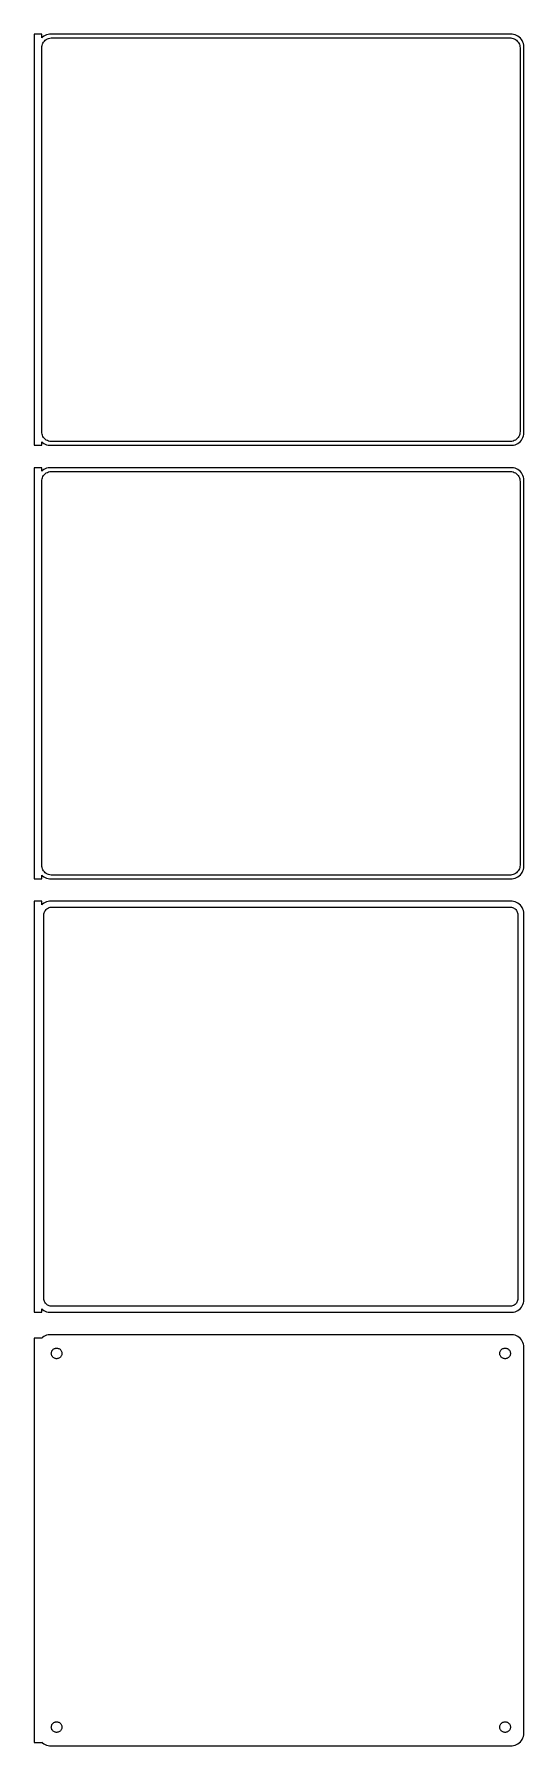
# Model space of a CAD drawing. Header units: metres. Extents: x -99 to 98, y 614 to 1300.
import ezdxf

# ---------------------------------------------------------------- set-up
doc = ezdxf.new("R2010")
doc.units = ezdxf.units.M

msp = doc.modelspace()

# ---------------------------------------------------------------- linework, layer by layer
for p, q in [((-96, 1300.49), (-99, 1300.49)), ((-99, 1300.49), (-99, 1135.51)), ((-96, 1299.06), (-96, 1300.49)), ((-95.6871, 1299.35), (-96, 1299.06)), ((-95.1791, 1299.72), (-95.6871, 1299.35)), ((-94.6289, 1300.02), (-95.1791, 1299.72)), ((-94.0451, 1300.26), (-94.6289, 1300.02)), ((-94.1433, 1298.38), (-93.7031, 1298.62)), ((-93.4369, 1300.41), (-94.0451, 1300.26)), ((-93.7031, 1298.62), (-93.2361, 1298.8)), ((-92.8139, 1300.49), (-93.4369, 1300.41)), ((-93.2361, 1298.8), (-92.7495, 1298.93)), ((92.8139, 1300.49), (-92.8139, 1300.49)), ((-92.7495, 1298.93), (-92.2512, 1298.99)), ((-92.2512, 1298.99), (92.2512, 1298.99)), ((92.2512, 1298.99), (92.7495, 1298.93)), ((92.7495, 1298.93), (93.2361, 1298.8)), ((93.4369, 1300.41), (92.8139, 1300.49)), ((93.2361, 1298.8), (93.7031, 1298.62)), ((94.0451, 1300.26), (93.4369, 1300.41)), ((93.7031, 1298.62), (94.1433, 1298.38)), ((94.6289, 1300.02), (94.0451, 1300.26)), ((95.1791, 1299.72), (94.6289, 1300.02)), ((95.6871, 1299.35), (95.1791, 1299.72)), ((96.1448, 1298.92), (95.6871, 1299.35)), ((96.5451, 1298.44), (96.1448, 1298.92)), ((96.8815, 1297.91), (96.5451, 1298.44)), ((-96, 1295), (-95.9685, 1295.5)), ((-96, 1141), (-96, 1295)), ((-95.9685, 1295.5), (-95.8743, 1295.99)), ((-95.8743, 1295.99), (-95.7191, 1296.47)), ((-95.7191, 1296.47), (-95.5052, 1296.93)), ((-95.5052, 1296.93), (-95.2361, 1297.35)), ((-95.2361, 1297.35), (-94.9159, 1297.74)), ((-94.9159, 1297.74), (-94.5497, 1298.08)), ((-94.5497, 1298.08), (-94.1433, 1298.38)), ((94.1433, 1298.38), (94.5497, 1298.08)), ((94.5497, 1298.08), (94.9159, 1297.74)), ((94.9159, 1297.74), (95.2361, 1297.35)), ((95.2361, 1297.35), (95.5052, 1296.93)), ((95.5052, 1296.93), (95.7191, 1296.47)), ((95.7191, 1296.47), (95.8743, 1295.99)), ((95.8743, 1295.99), (95.9685, 1295.5)), ((95.9685, 1295.5), (96, 1295)), ((96, 1295), (96, 1141)), ((97.1489, 1297.34), (96.8815, 1297.91)), ((97.3429, 1296.74), (97.1489, 1297.34)), ((97.4606, 1296.13), (97.3429, 1296.74)), ((97.5, 1295.5), (97.4606, 1296.13)), ((97.5, 1140.5), (97.5, 1295.5)), ((-95.9685, 1140.5), (-96, 1141)), ((-95.8743, 1140.01), (-95.9685, 1140.5)), ((95.9685, 1140.5), (95.8743, 1140.01)), ((96, 1141), (95.9685, 1140.5)), ((97.4606, 1139.87), (97.5, 1140.5)), ((-99, 1135.51), (-96, 1135.51)), ((-96, 1136.94), (-95.6871, 1136.65)), ((-96, 1135.51), (-96, 1136.94)), ((-95.7191, 1139.53), (-95.8743, 1140.01)), ((-95.5052, 1139.07), (-95.7191, 1139.53)), ((-95.6871, 1136.65), (-95.1791, 1136.28)), ((-95.2361, 1138.65), (-95.5052, 1139.07)), ((-94.9159, 1138.26), (-95.2361, 1138.65)), ((-95.1791, 1136.28), (-94.6289, 1135.98)), ((-94.5497, 1137.92), (-94.9159, 1138.26)), ((-94.6289, 1135.98), (-94.0451, 1135.74)), ((-94.1433, 1137.62), (-94.5497, 1137.92)), ((-93.7031, 1137.38), (-94.1433, 1137.62)), ((-94.0451, 1135.74), (-93.4369, 1135.59)), ((-93.2361, 1137.2), (-93.7031, 1137.38)), ((-93.4369, 1135.59), (-92.8139, 1135.51)), ((-92.7495, 1137.07), (-93.2361, 1137.2)), ((-92.8139, 1135.51), (92.8139, 1135.51)), ((-92.2512, 1137.01), (-92.7495, 1137.07)), ((92.2512, 1137.01), (-92.2512, 1137.01)), ((92.7495, 1137.07), (92.2512, 1137.01)), ((93.2361, 1137.2), (92.7495, 1137.07)), ((92.8139, 1135.51), (93.4369, 1135.59)), ((93.7031, 1137.38), (93.2361, 1137.2)), ((93.4369, 1135.59), (94.0451, 1135.74)), ((94.1433, 1137.62), (93.7031, 1137.38)), ((94.0451, 1135.74), (94.6289, 1135.98)), ((94.5497, 1137.92), (94.1433, 1137.62)), ((94.9159, 1138.26), (94.5497, 1137.92)), ((94.6289, 1135.98), (95.1791, 1136.28)), ((95.2361, 1138.65), (94.9159, 1138.26)), ((95.1791, 1136.28), (95.6871, 1136.65)), ((95.5052, 1139.07), (95.2361, 1138.65)), ((95.7191, 1139.53), (95.5052, 1139.07)), ((95.6871, 1136.65), (96.1448, 1137.08)), ((95.8743, 1140.01), (95.7191, 1139.53)), ((96.1448, 1137.08), (96.5451, 1137.56)), ((96.5451, 1137.56), (96.8815, 1138.09)), ((96.8815, 1138.09), (97.1489, 1138.66)), ((97.1489, 1138.66), (97.3429, 1139.26)), ((97.3429, 1139.26), (97.4606, 1139.87)), ((-96, 1126.49), (-99, 1126.49)), ((-99, 1126.49), (-99, 961.51)), ((-96, 1125.06), (-96, 1126.49)), ((-95.6871, 1125.35), (-96, 1125.06)), ((-96, 1121), (-95.9685, 1121.5)), ((-96, 967), (-96, 1121)), ((-95.9685, 1121.5), (-95.8743, 1121.99)), ((-95.8743, 1121.99), (-95.7191, 1122.47)), ((-95.7191, 1122.47), (-95.5052, 1122.93)), ((-95.1791, 1125.72), (-95.6871, 1125.35)), ((-95.5052, 1122.93), (-95.2361, 1123.35)), ((-95.2361, 1123.35), (-94.9159, 1123.74)), ((-94.6289, 1126.02), (-95.1791, 1125.72)), ((-94.9159, 1123.74), (-94.5497, 1124.08)), ((-94.0451, 1126.26), (-94.6289, 1126.02)), ((-94.5497, 1124.08), (-94.1433, 1124.38)), ((-94.1433, 1124.38), (-93.7031, 1124.62)), ((-93.4369, 1126.41), (-94.0451, 1126.26)), ((-93.7031, 1124.62), (-93.2361, 1124.8)), ((-92.8139, 1126.49), (-93.4369, 1126.41)), ((-93.2361, 1124.8), (-92.7495, 1124.93)), ((92.8139, 1126.49), (-92.8139, 1126.49)), ((-92.7495, 1124.93), (-92.2512, 1124.99)), ((-92.2512, 1124.99), (92.2512, 1124.99)), ((92.2512, 1124.99), (92.7495, 1124.93)), ((92.7495, 1124.93), (93.2361, 1124.8)), ((93.4369, 1126.41), (92.8139, 1126.49)), ((93.2361, 1124.8), (93.7031, 1124.62)), ((94.0451, 1126.26), (93.4369, 1126.41)), ((93.7031, 1124.62), (94.1433, 1124.38)), ((94.6289, 1126.02), (94.0451, 1126.26)), ((94.1433, 1124.38), (94.5497, 1124.08)), ((94.5497, 1124.08), (94.9159, 1123.74)), ((95.1791, 1125.72), (94.6289, 1126.02)), ((94.9159, 1123.74), (95.2361, 1123.35)), ((95.6871, 1125.35), (95.1791, 1125.72)), ((95.2361, 1123.35), (95.5052, 1122.93)), ((95.5052, 1122.93), (95.7191, 1122.47)), ((96.1448, 1124.92), (95.6871, 1125.35)), ((95.7191, 1122.47), (95.8743, 1121.99)), ((95.8743, 1121.99), (95.9685, 1121.5)), ((95.9685, 1121.5), (96, 1121)), ((96, 1121), (96, 967)), ((96.5451, 1124.44), (96.1448, 1124.92)), ((96.8815, 1123.91), (96.5451, 1124.44)), ((97.1489, 1123.34), (96.8815, 1123.91)), ((97.3429, 1122.74), (97.1489, 1123.34)), ((97.4606, 1122.13), (97.3429, 1122.74)), ((97.5, 1121.5), (97.4606, 1122.13)), ((97.5, 966.5), (97.5, 1121.5)), ((-95.9685, 966.499), (-96, 967)), ((-96, 962.941), (-95.6871, 962.647)), ((-96, 961.51), (-96, 962.941)), ((-95.8743, 966.005), (-95.9685, 966.499)), ((-95.7191, 965.528), (-95.8743, 966.005)), ((-95.5052, 965.073), (-95.7191, 965.528)), ((-95.6871, 962.647), (-95.1791, 962.278)), ((-95.2361, 964.649), (-95.5052, 965.073)), ((-94.9159, 964.262), (-95.2361, 964.649)), ((-95.1791, 962.278), (-94.6289, 961.976)), ((-94.5497, 963.918), (-94.9159, 964.262)), ((-94.6289, 961.976), (-94.0451, 961.745)), ((-94.1433, 963.623), (-94.5497, 963.918)), ((-93.7031, 963.381), (-94.1433, 963.623)), ((-93.2361, 963.196), (-93.7031, 963.381)), ((-92.7495, 963.071), (-93.2361, 963.196)), ((-92.2512, 963.008), (-92.7495, 963.071)), ((92.2512, 963.008), (-92.2512, 963.008)), ((92.7495, 963.071), (92.2512, 963.008)), ((93.2361, 963.196), (92.7495, 963.071)), ((93.7031, 963.381), (93.2361, 963.196)), ((94.1433, 963.623), (93.7031, 963.381)), ((94.0451, 961.745), (94.6289, 961.976)), ((94.5497, 963.918), (94.1433, 963.623)), ((94.9159, 964.262), (94.5497, 963.918)), ((94.6289, 961.976), (95.1791, 962.278)), ((95.2361, 964.649), (94.9159, 964.262)), ((95.1791, 962.278), (95.6871, 962.647)), ((95.5052, 965.073), (95.2361, 964.649)), ((95.7191, 965.528), (95.5052, 965.073)), ((95.6871, 962.647), (96.1448, 963.077)), ((95.8743, 966.005), (95.7191, 965.528)), ((95.9685, 966.499), (95.8743, 966.005)), ((96, 967), (95.9685, 966.499)), ((96.1448, 963.077), (96.5451, 963.561)), ((96.5451, 963.561), (96.8815, 964.091)), ((96.8815, 964.091), (97.1489, 964.659)), ((97.1489, 964.659), (97.3429, 965.257)), ((97.3429, 965.257), (97.4606, 965.873)), ((97.4606, 965.873), (97.5, 966.5)), ((-99, 961.51), (-96, 961.51)), ((-94.0451, 961.745), (-93.4369, 961.589)), ((-93.4369, 961.589), (-92.8139, 961.51)), ((-92.8139, 961.51), (92.8139, 961.51)), ((92.8139, 961.51), (93.4369, 961.589)), ((93.4369, 961.589), (94.0451, 961.745)), ((-96, 952.479), (-99, 952.479)), ((-99, 952.479), (-99, 787.521)), ((-96, 951.059), (-96, 952.479)), ((-95.6871, 951.353), (-96, 951.059)), ((-95.1791, 951.722), (-95.6871, 951.353)), ((-94.6289, 952.024), (-95.1791, 951.722)), ((-95.0151, 947.774), (-94.8943, 948.146)), ((-94.8943, 948.146), (-94.7279, 948.5)), ((-94.7279, 948.5), (-94.5184, 948.83)), ((-94.0451, 952.255), (-94.6289, 952.024)), ((-94.5184, 948.83), (-94.2692, 949.131)), ((-94.2692, 949.131), (-93.9843, 949.399)), ((-93.4369, 952.411), (-94.0451, 952.255)), ((-93.9843, 949.399), (-93.668, 949.628)), ((-93.668, 949.628), (-93.3254, 949.817)), ((-92.8139, 952.49), (-93.4369, 952.411)), ((-93.3254, 949.817), (-92.9619, 949.961)), ((-92.9619, 949.961), (-92.5833, 950.058)), ((92.8139, 952.49), (-92.8139, 952.49)), ((-92.5833, 950.058), (-92.1955, 950.107)), ((-92.1955, 950.107), (92.1955, 950.107)), ((92.1955, 950.107), (92.5833, 950.058)), ((92.5833, 950.058), (92.9619, 949.961)), ((93.4369, 952.411), (92.8139, 952.49)), ((92.9619, 949.961), (93.3254, 949.817)), ((93.3254, 949.817), (93.668, 949.628)), ((94.0451, 952.255), (93.4369, 952.411)), ((93.668, 949.628), (93.9843, 949.399)), ((93.9843, 949.399), (94.2692, 949.131)), ((94.6289, 952.024), (94.0451, 952.255)), ((94.2692, 949.131), (94.5184, 948.83)), ((94.5184, 948.83), (94.7279, 948.5)), ((95.1791, 951.722), (94.6289, 952.024)), ((94.7279, 948.5), (94.8943, 948.146)), ((94.8943, 948.146), (95.0151, 947.774)), ((95.6871, 951.353), (95.1791, 951.722)), ((96.1448, 950.923), (95.6871, 951.353)), ((96.5451, 950.439), (96.1448, 950.923)), ((96.8815, 949.909), (96.5451, 950.439)), ((97.1489, 949.341), (96.8815, 949.909)), ((97.3429, 948.743), (97.1489, 949.341)), ((97.4606, 948.127), (97.3429, 948.743)), ((97.5, 947.5), (97.4606, 948.127)), ((-95.1129, 947), (-95.0884, 947.39)), ((-95.1129, 793), (-95.1129, 947)), ((-95.0884, 947.39), (-95.0151, 947.774)), ((95.0151, 947.774), (95.0884, 947.39)), ((95.0884, 947.39), (95.1129, 947)), ((95.1129, 947), (95.1129, 793)), ((97.5, 792.5), (97.5, 947.5)), ((-95.0884, 792.61), (-95.1129, 793)), ((-95.0151, 792.226), (-95.0884, 792.61)), ((-94.8943, 791.854), (-95.0151, 792.226)), ((-94.7279, 791.5), (-94.8943, 791.854)), ((-94.5184, 791.17), (-94.7279, 791.5)), ((-94.2692, 790.869), (-94.5184, 791.17)), ((-93.9843, 790.601), (-94.2692, 790.869)), ((-93.668, 790.372), (-93.9843, 790.601)), ((-93.3254, 790.183), (-93.668, 790.372)), ((-92.9619, 790.039), (-93.3254, 790.183)), ((-92.5833, 789.942), (-92.9619, 790.039)), ((92.9619, 790.039), (92.5833, 789.942)), ((93.3254, 790.183), (92.9619, 790.039)), ((93.668, 790.372), (93.3254, 790.183)), ((93.9843, 790.601), (93.668, 790.372)), ((94.2692, 790.869), (93.9843, 790.601)), ((94.5184, 791.17), (94.2692, 790.869)), ((94.7279, 791.5), (94.5184, 791.17)), ((94.8943, 791.854), (94.7279, 791.5)), ((95.0151, 792.226), (94.8943, 791.854)), ((95.0884, 792.61), (95.0151, 792.226)), ((95.1129, 793), (95.0884, 792.61)), ((96.5451, 789.561), (96.8815, 790.091)), ((96.8815, 790.091), (97.1489, 790.659)), ((97.1489, 790.659), (97.3429, 791.257)), ((97.3429, 791.257), (97.4606, 791.873)), ((97.4606, 791.873), (97.5, 792.5)), ((-99, 787.521), (-96, 787.521)), ((-96, 787.521), (-96, 788.941)), ((-96, 788.941), (-95.6871, 788.647)), ((-95.6871, 788.647), (-95.1791, 788.278)), ((-95.1791, 788.278), (-94.6289, 787.976)), ((-94.6289, 787.976), (-94.0451, 787.745)), ((-94.0451, 787.745), (-93.4369, 787.589)), ((-93.4369, 787.589), (-92.8139, 787.51)), ((-92.8139, 787.51), (92.8139, 787.51)), ((-92.1955, 789.893), (-92.5833, 789.942)), ((92.1955, 789.893), (-92.1955, 789.893)), ((92.5833, 789.942), (92.1955, 789.893)), ((92.8139, 787.51), (93.4369, 787.589)), ((93.4369, 787.589), (94.0451, 787.745)), ((94.0451, 787.745), (94.6289, 787.976)), ((94.6289, 787.976), (95.1791, 788.278)), ((95.1791, 788.278), (95.6871, 788.647)), ((95.6871, 788.647), (96.1448, 789.077)), ((96.1448, 789.077), (96.5451, 789.561)), ((-96, 777.153), (-99, 777.153)), ((-99, 777.153), (-99, 614.847)), ((-95.6871, 777.353), (-96, 777.059)), ((-96, 777.059), (-96, 777.153)), ((-95.1791, 777.722), (-95.6871, 777.353)), ((-94.6289, 778.024), (-95.1791, 777.722)), ((-94.0451, 778.255), (-94.6289, 778.024)), ((-93.4369, 778.411), (-94.0451, 778.255)), ((-92.8139, 778.49), (-93.4369, 778.411)), ((92.8139, 778.49), (-92.8139, 778.49)), ((93.4369, 778.411), (92.8139, 778.49)), ((94.0451, 778.255), (93.4369, 778.411)), ((94.6289, 778.024), (94.0451, 778.255)), ((95.1791, 777.722), (94.6289, 778.024)), ((95.6871, 777.353), (95.1791, 777.722)), ((96.1448, 776.923), (95.6871, 777.353)), ((96.5451, 776.439), (96.1448, 776.923)), ((96.8815, 775.909), (96.5451, 776.439)), ((-92.1353, 771), (-92.1185, 771.268)), ((-92.1185, 770.732), (-92.1353, 771)), ((-92.1185, 771.268), (-92.0682, 771.531)), ((-92.0682, 770.469), (-92.1185, 770.732)), ((-92.0682, 771.531), (-91.9853, 771.786)), ((-91.9853, 770.214), (-92.0682, 770.469)), ((-91.9853, 771.786), (-91.8712, 772.029)), ((-91.8712, 769.971), (-91.9853, 770.214)), ((-91.8712, 772.029), (-91.7275, 772.255)), ((-91.7275, 769.745), (-91.8712, 769.971)), ((-91.7275, 772.255), (-91.5566, 772.462)), ((-91.5566, 769.538), (-91.7275, 769.745)), ((-91.5566, 772.462), (-91.3611, 772.645)), ((-91.3611, 769.355), (-91.5566, 769.538)), ((-91.3611, 772.645), (-91.1441, 772.803)), ((-91.1441, 772.803), (-90.9092, 772.932)), ((-90.9092, 772.932), (-90.6598, 773.031)), ((-90.6598, 773.031), (-90.4001, 773.097)), ((-90.4001, 773.097), (-90.1341, 773.131)), ((-90.1341, 773.131), (-89.8659, 773.131)), ((-89.8659, 773.131), (-89.5999, 773.097)), ((-89.5999, 773.097), (-89.3401, 773.031)), ((-89.3401, 773.031), (-89.0908, 772.932)), ((-89.0908, 772.932), (-88.8559, 772.803)), ((-88.8559, 772.803), (-88.6389, 772.645)), ((-88.6389, 772.645), (-88.4434, 772.462)), ((-88.4434, 769.538), (-88.6389, 769.355)), ((-88.4434, 772.462), (-88.2725, 772.255)), ((-88.2725, 769.745), (-88.4434, 769.538)), ((-88.2725, 772.255), (-88.1288, 772.029)), ((-88.1288, 769.971), (-88.2725, 769.745)), ((-88.1288, 772.029), (-88.0146, 771.786)), ((-88.0146, 770.214), (-88.1288, 769.971)), ((-88.0146, 771.786), (-87.9318, 771.531)), ((-87.9318, 770.469), (-88.0146, 770.214)), ((-87.9318, 771.531), (-87.8815, 771.268)), ((-87.8815, 770.732), (-87.9318, 770.469)), ((-87.8815, 771.268), (-87.8647, 771)), ((-87.8647, 771), (-87.8815, 770.732)), ((87.8647, 771), (87.8815, 771.268)), ((87.8815, 770.732), (87.8647, 771)), ((87.8815, 771.268), (87.9318, 771.531)), ((87.9318, 770.469), (87.8815, 770.732)), ((87.9318, 771.531), (88.0146, 771.786)), ((88.0146, 770.214), (87.9318, 770.469)), ((88.0146, 771.786), (88.1288, 772.029)), ((88.1288, 769.971), (88.0146, 770.214)), ((88.1288, 772.029), (88.2725, 772.255)), ((88.2725, 769.745), (88.1288, 769.971)), ((88.2725, 772.255), (88.4434, 772.462)), ((88.4434, 769.538), (88.2725, 769.745)), ((88.4434, 772.462), (88.6389, 772.645)), ((88.6389, 769.355), (88.4434, 769.538)), ((88.6389, 772.645), (88.8559, 772.803)), ((88.8559, 772.803), (89.0908, 772.932)), ((89.0908, 772.932), (89.3401, 773.031)), ((89.3401, 773.031), (89.5999, 773.097)), ((89.5999, 773.097), (89.8659, 773.131)), ((89.8659, 773.131), (90.1341, 773.131)), ((90.1341, 773.131), (90.4001, 773.097)), ((90.4001, 773.097), (90.6598, 773.031)), ((90.6598, 773.031), (90.9092, 772.932)), ((90.9092, 772.932), (91.1441, 772.803)), ((91.1441, 772.803), (91.3611, 772.645)), ((91.3611, 772.645), (91.5566, 772.462)), ((91.5566, 769.538), (91.3611, 769.355)), ((91.5566, 772.462), (91.7275, 772.255)), ((91.7275, 769.745), (91.5566, 769.538)), ((91.7275, 772.255), (91.8712, 772.029)), ((91.8712, 769.971), (91.7275, 769.745)), ((91.8712, 772.029), (91.9853, 771.786)), ((91.9853, 770.214), (91.8712, 769.971)), ((91.9853, 771.786), (92.0682, 771.531)), ((92.0682, 770.469), (91.9853, 770.214)), ((92.0682, 771.531), (92.1185, 771.268)), ((92.1185, 770.732), (92.0682, 770.469)), ((92.1185, 771.268), (92.1353, 771)), ((92.1353, 771), (92.1185, 770.732)), ((97.1489, 775.341), (96.8815, 775.909)), ((97.3429, 774.743), (97.1489, 775.341)), ((97.4606, 774.127), (97.3429, 774.743)), ((97.5, 773.5), (97.4606, 774.127)), ((97.5, 618.5), (97.5, 773.5)), ((-91.1441, 769.197), (-91.3611, 769.355)), ((-90.9092, 769.068), (-91.1441, 769.197)), ((-90.6598, 768.969), (-90.9092, 769.068)), ((-90.4001, 768.903), (-90.6598, 768.969)), ((-90.1341, 768.869), (-90.4001, 768.903)), ((-89.8659, 768.869), (-90.1341, 768.869)), ((-89.5999, 768.903), (-89.8659, 768.869)), ((-89.3401, 768.969), (-89.5999, 768.903)), ((-89.0908, 769.068), (-89.3401, 768.969)), ((-88.8559, 769.197), (-89.0908, 769.068)), ((-88.6389, 769.355), (-88.8559, 769.197)), ((88.8559, 769.197), (88.6389, 769.355)), ((89.0908, 769.068), (88.8559, 769.197)), ((89.3401, 768.969), (89.0908, 769.068)), ((89.5999, 768.903), (89.3401, 768.969)), ((89.8659, 768.869), (89.5999, 768.903)), ((90.1341, 768.869), (89.8659, 768.869)), ((90.4001, 768.903), (90.1341, 768.869)), ((90.6598, 768.969), (90.4001, 768.903)), ((90.9092, 769.068), (90.6598, 768.969)), ((91.1441, 769.197), (90.9092, 769.068)), ((91.3611, 769.355), (91.1441, 769.197)), ((-92.1353, 621), (-92.1185, 621.268)), ((-92.1185, 620.732), (-92.1353, 621)), ((-92.1185, 621.268), (-92.0682, 621.531)), ((-92.0682, 620.469), (-92.1185, 620.732)), ((-92.0682, 621.531), (-91.9853, 621.786)), ((-91.9853, 620.214), (-92.0682, 620.469)), ((-91.9853, 621.786), (-91.8712, 622.029)), ((-91.8712, 619.971), (-91.9853, 620.214)), ((-91.8712, 622.029), (-91.7275, 622.255)), ((-91.7275, 619.745), (-91.8712, 619.971)), ((-91.7275, 622.255), (-91.5566, 622.462)), ((-91.5566, 619.538), (-91.7275, 619.745)), ((-91.5566, 622.462), (-91.3611, 622.645)), ((-91.3611, 619.355), (-91.5566, 619.538)), ((-91.3611, 622.645), (-91.1441, 622.803)), ((-91.1441, 619.197), (-91.3611, 619.355)), ((-91.1441, 622.803), (-90.9092, 622.932)), ((-90.9092, 619.068), (-91.1441, 619.197)), ((-90.9092, 622.932), (-90.6598, 623.031)), ((-90.6598, 618.969), (-90.9092, 619.068)), ((-90.6598, 623.031), (-90.4001, 623.097)), ((-90.4001, 618.903), (-90.6598, 618.969)), ((-90.4001, 623.097), (-90.1341, 623.131)), ((-90.1341, 618.869), (-90.4001, 618.903)), ((-90.1341, 623.131), (-89.8659, 623.131)), ((-89.8659, 618.869), (-90.1341, 618.869)), ((-89.8659, 623.131), (-89.5999, 623.097)), ((-89.5999, 618.903), (-89.8659, 618.869)), ((-89.5999, 623.097), (-89.3401, 623.031)), ((-89.3401, 618.969), (-89.5999, 618.903)), ((-89.3401, 623.031), (-89.0908, 622.932)), ((-89.0908, 619.068), (-89.3401, 618.969)), ((-89.0908, 622.932), (-88.8559, 622.803)), ((-88.8559, 619.197), (-89.0908, 619.068)), ((-88.8559, 622.803), (-88.6389, 622.645)), ((-88.6389, 619.355), (-88.8559, 619.197)), ((-88.6389, 622.645), (-88.4434, 622.462)), ((-88.4434, 619.538), (-88.6389, 619.355)), ((-88.4434, 622.462), (-88.2725, 622.255)), ((-88.2725, 619.745), (-88.4434, 619.538)), ((-88.2725, 622.255), (-88.1288, 622.029)), ((-88.1288, 619.971), (-88.2725, 619.745)), ((-88.1288, 622.029), (-88.0146, 621.786)), ((-88.0146, 620.214), (-88.1288, 619.971)), ((-88.0146, 621.786), (-87.9318, 621.531)), ((-87.9318, 620.469), (-88.0146, 620.214)), ((-87.9318, 621.531), (-87.8815, 621.268)), ((-87.8815, 620.732), (-87.9318, 620.469)), ((-87.8815, 621.268), (-87.8647, 621)), ((-87.8647, 621), (-87.8815, 620.732)), ((87.8647, 621), (87.8815, 621.268)), ((87.8815, 620.732), (87.8647, 621)), ((87.8815, 621.268), (87.9318, 621.531)), ((87.9318, 620.469), (87.8815, 620.732)), ((87.9318, 621.531), (88.0146, 621.786)), ((88.0146, 620.214), (87.9318, 620.469)), ((88.0146, 621.786), (88.1288, 622.029)), ((88.1288, 619.971), (88.0146, 620.214)), ((88.1288, 622.029), (88.2725, 622.255)), ((88.2725, 619.745), (88.1288, 619.971)), ((88.2725, 622.255), (88.4434, 622.462)), ((88.4434, 619.538), (88.2725, 619.745)), ((88.4434, 622.462), (88.6389, 622.645)), ((88.6389, 619.355), (88.4434, 619.538)), ((88.6389, 622.645), (88.8559, 622.803)), ((88.8559, 619.197), (88.6389, 619.355)), ((88.8559, 622.803), (89.0908, 622.932)), ((89.0908, 619.068), (88.8559, 619.197)), ((89.0908, 622.932), (89.3401, 623.031)), ((89.3401, 618.969), (89.0908, 619.068)), ((89.3401, 623.031), (89.5999, 623.097)), ((89.5999, 618.903), (89.3401, 618.969)), ((89.5999, 623.097), (89.8659, 623.131)), ((89.8659, 618.869), (89.5999, 618.903)), ((89.8659, 623.131), (90.1341, 623.131)), ((90.1341, 618.869), (89.8659, 618.869)), ((90.1341, 623.131), (90.4001, 623.097)), ((90.4001, 618.903), (90.1341, 618.869)), ((90.4001, 623.097), (90.6598, 623.031)), ((90.6598, 618.969), (90.4001, 618.903)), ((90.6598, 623.031), (90.9092, 622.932)), ((90.9092, 619.068), (90.6598, 618.969)), ((90.9092, 622.932), (91.1441, 622.803)), ((91.1441, 619.197), (90.9092, 619.068)), ((91.1441, 622.803), (91.3611, 622.645)), ((91.3611, 619.355), (91.1441, 619.197)), ((91.3611, 622.645), (91.5566, 622.462)), ((91.5566, 619.538), (91.3611, 619.355)), ((91.5566, 622.462), (91.7275, 622.255)), ((91.7275, 619.745), (91.5566, 619.538)), ((91.7275, 622.255), (91.8712, 622.029)), ((91.8712, 619.971), (91.7275, 619.745)), ((91.8712, 622.029), (91.9853, 621.786)), ((91.9853, 620.214), (91.8712, 619.971)), ((91.9853, 621.786), (92.0682, 621.531)), ((92.0682, 620.469), (91.9853, 620.214)), ((92.0682, 621.531), (92.1185, 621.268)), ((92.1185, 620.732), (92.0682, 620.469)), ((92.1185, 621.268), (92.1353, 621)), ((92.1353, 621), (92.1185, 620.732)), ((97.4606, 617.873), (97.5, 618.5)), ((-99, 614.847), (-96, 614.847)), ((-96, 614.847), (-96, 614.941)), ((-96, 614.941), (-95.6871, 614.647)), ((-95.6871, 614.647), (-95.1791, 614.278)), ((-95.1791, 614.278), (-94.6289, 613.976)), ((-94.6289, 613.976), (-94.0451, 613.745)), ((-94.0451, 613.745), (-93.4369, 613.589)), ((-93.4369, 613.589), (-92.8139, 613.51)), ((-92.8139, 613.51), (92.8139, 613.51)), ((92.8139, 613.51), (93.4369, 613.589)), ((93.4369, 613.589), (94.0451, 613.745)), ((94.0451, 613.745), (94.6289, 613.976)), ((94.6289, 613.976), (95.1791, 614.278)), ((95.1791, 614.278), (95.6871, 614.647)), ((95.6871, 614.647), (96.1448, 615.077)), ((96.1448, 615.077), (96.5451, 615.561)), ((96.5451, 615.561), (96.8815, 616.091)), ((96.8815, 616.091), (97.1489, 616.659)), ((97.1489, 616.659), (97.3429, 617.257)), ((97.3429, 617.257), (97.4606, 617.873))]:
    msp.add_line(p, q)

doc.saveas('drawing.dxf')
